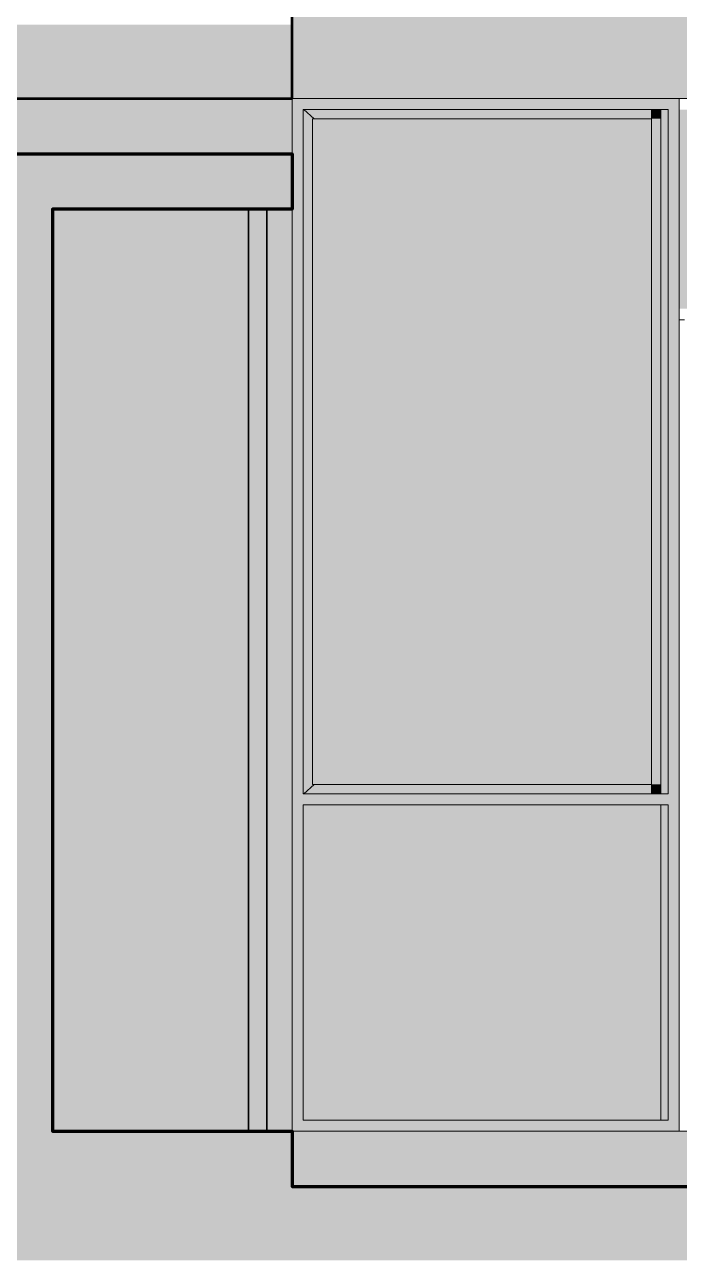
# Model space of a CAD drawing. Header units: millimetres. Extents: x 10610 to 10705, y -16613.7 to -16584.2.
# Drawn here: x 10696.045 to 10697.82, y -16600.072 to -16596.722 of the extents above; entities that cross this region are included whole.
import ezdxf

# ---------------------------------------------------------------- set-up
doc = ezdxf.new("R2010")
doc.units = ezdxf.units.MM
doc.layers.add('p2', color=53, linetype='Continuous', lineweight=20)

msp = doc.modelspace()

# ---------------------------------------------------------------- hatches: boundary and pattern name
at = {"layer": 'p2', "linetype": 'Continuous', "lineweight": 0, "true_color": 0xc8beb2}
msp.add_hatch(color=9, dxfattribs=at).paths.add_polyline_path([(10696.7701, -16593.9223), (10696.7701, -16595.5723), (10696.7254, -16595.5723), (10696.7254, -16596.5523), (10696.7701, -16596.5523), (10696.7701, -16596.9223), (10700.3701, -16596.9223), (10700.3701, -16595.7223), (10698.7701, -16595.7223), (10698.7701, -16593.9223)])
at = {"layer": 'p2', "linetype": 'Continuous', "lineweight": 0, "true_color": 0xc9c9c9}
msp.add_hatch(color=9, dxfattribs=at).paths.add_polyline_path([(10696.7701, -16596.9223), (10696.7701, -16596.7223), (10693.6201, -16596.7223), (10693.6201, -16596.9223)])
at = {"layer": 'p2', "linetype": 'Continuous', "lineweight": 0, "true_color": 0x4c4c4c}
msp.add_hatch(color=251, dxfattribs=at).paths.add_polyline_path([(10692.0883, -16599.8723), (10692.0883, -16600.0723), (10702.3142, -16600.0723), (10702.3142, -16599.8723), (10700.6201, -16599.8723), (10700.6201, -16596.9223), (10700.4701, -16596.9223), (10700.4701, -16599.8723), (10696.7701, -16599.8723), (10696.7701, -16599.7223), (10696.1201, -16599.7223), (10696.1201, -16597.2223), (10696.7701, -16597.2223), (10696.7701, -16597.0723), (10695.9451, -16597.0723), (10695.9451, -16599.8723), (10693.7701, -16599.8723), (10693.7701, -16596.9223), (10693.6201, -16596.9223), (10693.6201, -16599.8723)])
at = {"layer": 'p2', "linetype": 'Continuous', "lineweight": 0, "true_color": 0x727272}
for points in [[(10693.7701, -16597.0723), (10693.7931, -16597.0723), (10693.7931, -16597.3723), (10695.1201, -16597.3723), (10695.1201, -16599.7223), (10695.9451, -16599.7223), (10695.9451, -16597.0723), (10696.7701, -16597.0723), (10696.7701, -16596.9223), (10693.7701, -16596.9223)], [(10696.1201, -16599.7223), (10696.6516, -16599.7223), (10696.6516, -16597.2223), (10696.1201, -16597.2223)], [(10696.7016, -16599.7223), (10696.7701, -16599.7223), (10696.7701, -16597.2223), (10696.7016, -16597.2223)]]:
    msp.add_hatch(color=8, dxfattribs=at).paths.add_polyline_path(points)
at = {"layer": 'p2', "linetype": 'Continuous', "lineweight": 0, "true_color": 0x000000}
for points in [[(10696.7701, -16596.9223), (10696.7701, -16596.9523), (10696.8001, -16596.9523), (10697.7901, -16596.9523), (10697.8201, -16596.9523), (10697.8201, -16596.9223)], [(10696.7701, -16596.9223), (10696.7701, -16596.9523), (10696.8001, -16596.9523), (10697.7901, -16596.9523), (10697.8201, -16596.9523), (10697.8201, -16596.9223)], [(10696.7701, -16599.6923), (10696.8001, -16599.6923), (10696.8001, -16598.8373), (10696.8001, -16598.8073), (10696.8001, -16596.9523), (10696.7701, -16596.9523)], [(10696.7701, -16599.6923), (10696.8001, -16599.6923), (10696.8001, -16598.8373), (10696.8001, -16598.8073), (10696.8001, -16596.9523), (10696.7701, -16596.9523)], [(10696.8001, -16596.9523), (10696.8001, -16596.9773), (10696.8251, -16596.9773), (10697.7451, -16596.9773), (10697.7451, -16596.9523)], [(10696.8001, -16596.9523), (10696.8001, -16596.9773), (10696.8251, -16596.9773), (10697.7451, -16596.9773), (10697.7451, -16596.9523)], [(10697.7451, -16596.9773), (10697.7701, -16596.9773), (10697.7701, -16596.9523), (10697.7451, -16596.9523)], [(10697.7451, -16596.9773), (10697.7701, -16596.9773), (10697.7701, -16596.9523), (10697.7451, -16596.9523)], [(10697.7701, -16596.9523), (10697.7701, -16598.8073), (10697.7901, -16598.8073), (10697.7901, -16596.9523)], [(10697.7701, -16596.9523), (10697.7701, -16598.8073), (10697.7901, -16598.8073), (10697.7901, -16596.9523)], [(10697.8201, -16596.9523), (10697.7901, -16596.9523), (10697.7901, -16598.8073), (10697.7901, -16598.8373), (10697.7901, -16599.6923), (10697.8201, -16599.6923)], [(10697.8201, -16596.9523), (10697.7901, -16596.9523), (10697.7901, -16598.8073), (10697.7901, -16598.8373), (10697.7901, -16599.6923), (10697.8201, -16599.6923)], [(10697.8201, -16597.4923), (10697.8501, -16597.4923), (10697.8501, -16596.9523), (10697.8201, -16596.9523)], [(10697.8201, -16597.4923), (10697.8501, -16597.4923), (10697.8501, -16596.9523), (10697.8201, -16596.9523)], [(10696.8251, -16596.9773), (10696.8001, -16596.9773), (10696.8001, -16598.7823), (10696.8251, -16598.7823)], [(10696.8251, -16596.9773), (10696.8001, -16596.9773), (10696.8001, -16598.7823), (10696.8251, -16598.7823)], [(10697.7451, -16596.9773), (10697.7451, -16598.7823), (10697.7701, -16598.7823), (10697.7701, -16596.9773)], [(10697.7451, -16596.9773), (10697.7451, -16598.7823), (10697.7701, -16598.7823), (10697.7701, -16596.9773)], [(10696.8001, -16598.8073), (10697.7451, -16598.8073), (10697.7451, -16598.7823), (10696.8251, -16598.7823), (10696.8001, -16598.7823)], [(10696.8001, -16598.8073), (10697.7451, -16598.8073), (10697.7451, -16598.7823), (10696.8251, -16598.7823), (10696.8001, -16598.7823)], [(10696.8001, -16598.8073), (10696.8001, -16598.8373), (10697.7901, -16598.8373), (10697.7901, -16598.8073)], [(10696.8001, -16598.8073), (10696.8001, -16598.8373), (10697.7901, -16598.8373), (10697.7901, -16598.8073)], [(10697.7451, -16598.8073), (10697.7701, -16598.8073), (10697.7701, -16598.7823), (10697.7451, -16598.7823)], [(10697.7451, -16598.8073), (10697.7701, -16598.8073), (10697.7701, -16598.7823), (10697.7451, -16598.7823)], [(10697.7701, -16598.8373), (10697.7701, -16599.6923), (10697.7901, -16599.6923), (10697.7901, -16598.8373)], [(10697.7701, -16598.8373), (10697.7701, -16599.6923), (10697.7901, -16599.6923), (10697.7901, -16598.8373)], [(10696.7701, -16599.7223), (10697.8201, -16599.7223), (10697.8201, -16599.6923), (10697.7901, -16599.6923), (10696.8001, -16599.6923), (10696.7701, -16599.6923)], [(10696.7701, -16599.7223), (10697.8201, -16599.7223), (10697.8201, -16599.6923), (10697.7901, -16599.6923), (10696.8001, -16599.6923), (10696.7701, -16599.6923)]]:
    msp.add_hatch(color=18, dxfattribs=at).paths.add_polyline_path(points)
at = {"layer": 'p2', "linetype": 'Continuous', "lineweight": 0, "true_color": 0x9ca09d}
for points in [[(10696.8251, -16596.9773), (10696.8251, -16598.7823), (10697.7451, -16598.7823), (10697.7451, -16596.9773)], [(10696.8251, -16596.9773), (10696.8251, -16598.7823), (10697.7451, -16598.7823), (10697.7451, -16596.9773)], [(10696.8001, -16599.6923), (10697.7701, -16599.6923), (10697.7701, -16598.8373), (10696.8001, -16598.8373)], [(10696.8001, -16599.6923), (10697.7701, -16599.6923), (10697.7701, -16598.8373), (10696.8001, -16598.8373)]]:
    msp.add_hatch(color=253, dxfattribs=at).paths.add_polyline_path(points)
at = {"layer": 'p2', "linetype": 'Continuous', "lineweight": 0, "true_color": 0x505050}
for points in [[(10696.6516, -16597.2223), (10696.1201, -16597.2223), (10696.1201, -16597.7305), (10696.2922, -16597.7305), (10696.2922, -16599.7223), (10696.6516, -16599.7223)], [(10696.7701, -16597.2223), (10696.7016, -16597.2223), (10696.7016, -16597.3192)]]:
    msp.add_hatch(color=251, dxfattribs=at).paths.add_polyline_path(points)
at = {"layer": 'p2', "linetype": 'Continuous', "lineweight": 0, "true_color": 0x5a512e}
msp.add_hatch(color=59, dxfattribs=at).paths.add_polyline_path([(10696.7016, -16599.7223), (10696.7016, -16597.2223), (10696.6516, -16597.2223), (10696.6516, -16599.7223)])
at = {"layer": 'p2', "linetype": 'Continuous', "lineweight": 0, "true_color": 0x616569}
msp.add_hatch(color=251, dxfattribs=at).paths.add_polyline_path([(10699.3701, -16599.8723), (10700.4701, -16599.8723), (10700.4701, -16599.7223), (10696.7701, -16599.7223), (10696.7701, -16599.8723)])
msp.add_hatch(color=251, dxfattribs=at).paths.add_polyline_path([(10699.3701, -16599.8723), (10700.4701, -16599.8723), (10700.4701, -16599.7223), (10696.7701, -16599.7223), (10696.7701, -16599.8723)])

# ---------------------------------------------------------------- linework, layer by layer
at = {"layer": 'p2', "color": 251, "linetype": 'Continuous', "lineweight": 20, "true_color": 0x6a6a6a}
for p, q in [((10696.7701, -16596.9223), (10693.7701, -16596.9223)), ((10696.7701, -16597.0723), (10696.7701, -16596.9223)), ((10700.1701, -16596.9223), (10696.7701, -16596.9223)), ((10696.7701, -16599.7223), (10696.7701, -16597.2223)), ((10697.8201, -16597.5223), (10697.8345, -16597.5223))]:
    msp.add_line(p, q, dxfattribs=at)
at = {"layer": 'p2', "color": 123, "linetype": 'Continuous', "lineweight": 20, "true_color": 0x71cebe}
for p, q in [((10696.7701, -16596.9223), (10699.5701, -16596.9223)), ((10696.7701, -16599.7223), (10700.4701, -16599.7223))]:
    msp.add_line(p, q, dxfattribs=at)
at = {"layer": 'p2', "color": 30, "linetype": 'Continuous', "lineweight": 18, "true_color": 0xff6600}
for p, q in [((10697.8201, -16596.9223), (10697.8201, -16596.9523)), ((10696.8001, -16596.9523), (10696.8001, -16598.8073)), ((10697.7901, -16596.9523), (10696.8001, -16596.9523)), ((10696.8024, -16596.9523), (10696.8297, -16596.9773)), ((10697.7451, -16596.9773), (10697.7451, -16596.9523)), ((10697.7701, -16598.8073), (10697.7701, -16596.9523)), ((10697.7901, -16598.8073), (10697.7901, -16596.9523)), ((10697.8201, -16596.9523), (10697.8201, -16599.6923)), ((10696.8251, -16596.9773), (10696.8251, -16598.7823)), ((10697.7451, -16596.9773), (10696.8251, -16596.9773)), ((10697.7451, -16598.7823), (10697.7451, -16596.9773)), ((10696.8001, -16598.8073), (10697.7901, -16598.8073)), ((10696.8024, -16598.8073), (10696.8297, -16598.7823)), ((10696.8251, -16598.7823), (10697.7451, -16598.7823)), ((10697.7451, -16598.8073), (10697.7451, -16598.7823)), ((10696.8001, -16598.8373), (10696.8001, -16599.6923)), ((10697.7901, -16598.8373), (10696.8001, -16598.8373)), ((10697.7701, -16599.6923), (10697.7701, -16598.8373)), ((10697.7901, -16599.6923), (10697.7901, -16598.8373)), ((10696.8001, -16599.6923), (10697.7901, -16599.6923)), ((10697.8201, -16599.6923), (10697.8201, -16599.7223))]:
    msp.add_line(p, q, dxfattribs=at)
at = {"layer": 'p2', "color": 7, "linetype": 'Continuous', "lineweight": 35}
for p, q in [((10696.1201, -16597.0723), (10695.9701, -16597.0723)), ((10696.1201, -16597.2223), (10696.1201, -16599.7223)), ((10696.6516, -16597.2223), (10696.6516, -16599.7223)), ((10696.7016, -16597.2223), (10696.7016, -16599.7223))]:
    msp.add_line(p, q, dxfattribs=at)
at = {"layer": 'p2', "color": 135, "linetype": 'Continuous', "lineweight": 35, "true_color": 0x3dad99}
for p, q in [((10696.7701, -16597.0723), (10696.1201, -16597.0723)), ((10696.7701, -16597.0723), (10696.7701, -16597.2223)), ((10696.6516, -16597.2223), (10696.1201, -16597.2223)), ((10696.7016, -16597.2223), (10696.6516, -16597.2223)), ((10696.7701, -16597.2223), (10696.7016, -16597.2223)), ((10696.6516, -16599.7223), (10696.1201, -16599.7223)), ((10696.7016, -16599.7223), (10696.6516, -16599.7223)), ((10696.7701, -16599.7223), (10696.7016, -16599.7223)), ((10696.7701, -16599.7223), (10696.7701, -16599.8723)), ((10699.3701, -16599.8723), (10696.8701, -16599.8723))]:
    msp.add_line(p, q, dxfattribs=at)
at = {"layer": 'p2', "color": 251, "linetype": 'Continuous', "lineweight": 53, "true_color": 0x6a6a6a}
msp.add_lwpolyline([(10693.6201, -16596.9223), (10696.7701, -16596.9223), (10696.7701, -16596.5723), (10693.6201, -16596.5723), (10693.6201, -16596.9223)], dxfattribs=at)
at = {"layer": 'p2', "color": 123, "linetype": 'Continuous', "lineweight": 80, "true_color": 0x71cebe}
msp.add_lwpolyline([(10692.0883, -16599.8723), (10693.6201, -16599.8723), (10693.6201, -16596.9223), (10693.7701, -16596.9223), (10693.7701, -16599.8723), (10695.9451, -16599.8723), (10695.9451, -16597.0723), (10696.7701, -16597.0723), (10696.7701, -16597.2223), (10696.1201, -16597.2223), (10696.1201, -16599.7223), (10696.7701, -16599.7223), (10696.7701, -16599.8723), (10700.4701, -16599.8723), (10700.4701, -16596.9223), (10700.6201, -16596.9223), (10700.6201, -16599.8723), (10702.3142, -16599.8723)], dxfattribs=at)

doc.saveas('drawing.dxf')
